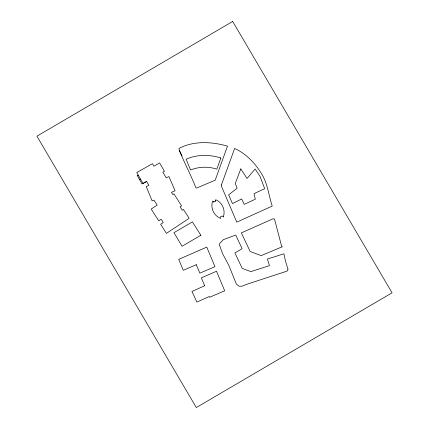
<?xml version="1.0" encoding="UTF-8"?>
<svg xmlns="http://www.w3.org/2000/svg" width="429" height="429" viewBox="0 0 429 429"><rect width="100%" height="100%" fill="white"/><g stroke="black" fill="none" stroke-linecap="round" stroke-linejoin="round"><path stroke-width="0.64" d="M137.216 175.477L138.218 175.075M140.562 179.172L139.559 179.579M137.285 175.6L142.063 183.961L146.562 181.408L148.922 185.387L146.241 186.567L152.139 200.874L153.898 200.102L157.207 205.057L151.18 209.084L158.768 220.844L161.261 219.208L163.277 222.581L160.65 224.297L166.425 233.365L189.146 218.302L183.446 209.438L182.25 210.215L180.083 206.875L181.585 205.893L173.949 193.865L172.823 194.61L171.509 192.337L175.086 190.76L168.924 176.56L166.152 177.788L162.864 172.222L164.446 171.327L159.647 162.923L153.898 166.205L152.467 163.669L136.771 172.544L143.034 183.483L146.595 181.462M213.712 201.973L215.61 201.11L215.696 199.678A14.886 14.307 -29.7 0 1 223.391 216.87L222.27 216.012L220.372 216.881L220.292 218.286A14.886 14.307 -29.7 0 1 212.596 201.094L213.712 201.973A58.049 1.496 65.5 0 0 213.395 201.34M204.687 285.752L191.956 291.447L196.873 302.08L209.277 296.53L209.593 297.27L224.705 290.814L216.511 271.246L201.33 277.869L204.617 285.623M196.273 264.725L183.263 270.281L178.721 259.352L206.778 247.115L214.972 266.688L199.86 273.139L196.203 264.602M182.057 155.947L179.376 150.509L178.947 148.418C193.785 140.626 211.781 141.602 227.493 146.144L215.197 180.201L196.482 188.1L195.844 187.639C190.851 175.032 184.497 163.063 179.376 150.509M220.313 218.334A58.886 1.518 65.5 0 1 220.297 218.372M223.412 216.913A58.886 1.518 65.5 0 1 223.396 216.956M215.294 200.477A58.049 1.496 65.5 0 1 215.594 201.072M221.407 184.969L221.396 186.095L236.77 222.131L272.217 206.076C268.468 194.686 267.524 182.191 260.505 172.099C254.177 162.124 245.474 153.394 234.631 148.455L221.407 184.969M287.993 269.219L287.157 271.069L246.6 284.347L242.219 286.181L239.157 286.186L236.953 284.7L236.004 283.172L228.786 265.299L222.731 253.941L219.439 245.12L219.793 243.329L223.348 239.672L235.709 235.038L242.117 248.723L234.91 252.917L242.192 268.377L250.793 271.616L269.455 265.664L267.39 259.052L283.907 253.802L285.371 260.725L287.993 269.219M220.876 158.001L216.817 169.165C208.355 166.286 198.799 166.629 190.551 170.007L186.138 159.218C196.922 154.338 209.722 154.419 220.876 158.001M240.798 168.892L235.29 183.419L237.114 188.245L228.614 194.852L232.448 203.566L241.704 198.943L244.187 204.37L255.33 199.195L254.032 193.629L264.688 188.685L260.012 176.346L255.121 168.999L247.061 178.48L240.798 168.892M282.11 246.825L261.159 255.63L250.171 251.491L241.318 232.899L273.16 218.752L274.49 219.037L281.392 245.361L282.11 246.825M232.684 21.45L36.921 136.181L196.316 407.55L392.079 292.819L232.684 21.45M200.842 235.258L182.078 246.251L173.949 232.69L192.428 221.884L200.842 235.258"/></g></svg>
